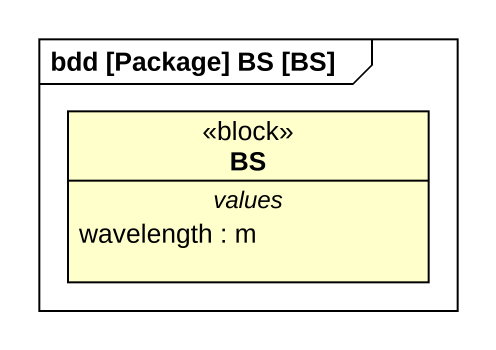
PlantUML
@startuml
mainframe bdd [Package] BS [BS]
hide circle
hide empty members
class BS <<block>> {
  -- values --
  wavelength : m
}
@enduml
